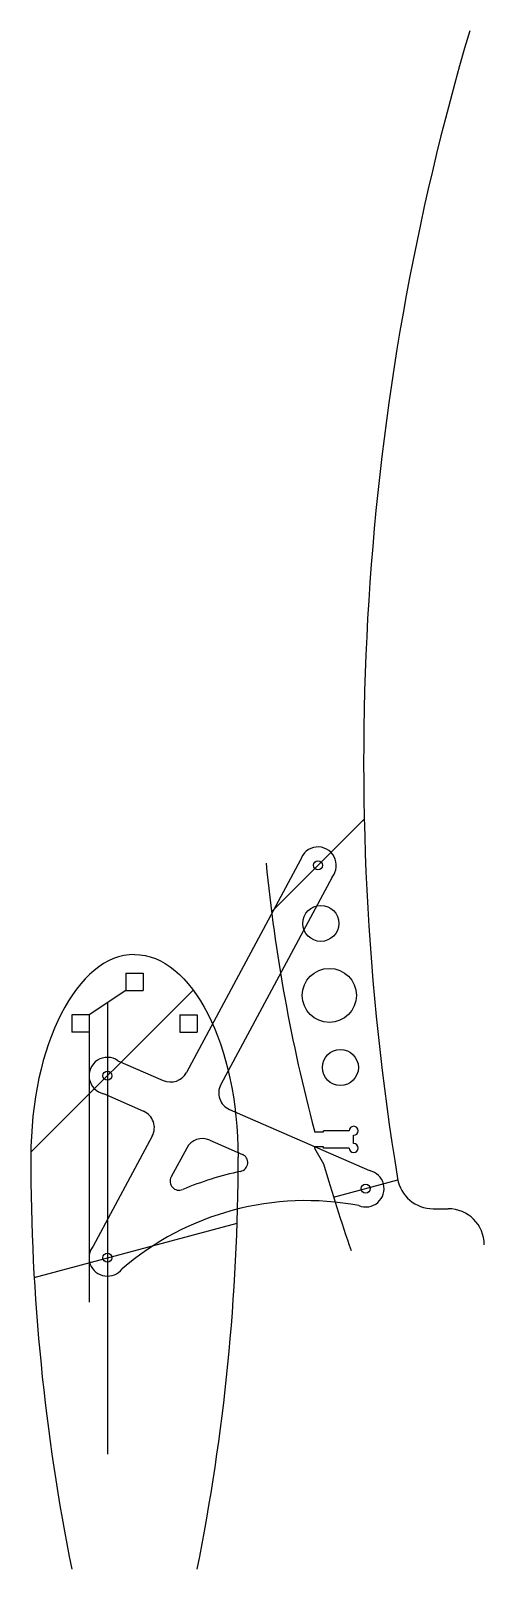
# Model space of a CAD drawing. Header units: inches. Extents: x -122 to 239, y -42 to 133.
# Drawn here: x 0.24 to 6.53, y -41.84 to -20.48 of the extents above; entities that cross this region are included whole.
import ezdxf

# ---------------------------------------------------------------- set-up
doc = ezdxf.new("R2010")
doc.units = ezdxf.units.IN
doc.header["$MEASUREMENT"] = 0

# ---------------------------------------------------------------- blocks, each defined once
blk = doc.blocks.new('Brace')
at = {"color": 240, "true_color": 0xed1f24}
for p, q in [((-0.739, 3.88), (-2.32, 0.93)), ((-0.299, 3.643), (-1.842, 0.764)), ((-3.27, 1.094), (-2.641, 0.819)), ((-3.47, 0.636), (-2.914, 0.393)), ((-1.722, 0.417), (0.222, -0.433)), ((-2.794, 0.046), (-3.612, -1.48)), ((-2.316, -0.12), (-2.531, -0.52)), ((-1.995, -0.009), (-1.543, -0.207))]:
    blk.add_line(p, q, dxfattribs=at)
for centre in [(-0.495, 3.806), (-3.416, 0.885), (0.168, -0.682), (-3.416, -1.642)]:
    blk.add_circle(centre, 0.0625, dxfattribs=at)
for centre, radius, start, end in [((-0.495, 3.806), 0.255, 320.4429, 163.1726), ((-3.416, 0.885), 0.255, 55.008, 257.7378), ((-2.541, 1.048), 0.25, 246.3729, 331.8077), ((-1.622, 0.646), 0.25, 151.8077, 246.3729), ((-3.015, 0.164), 0.25, 331.8077, 66.3729), ((-2.096, -0.238), 0.25, 66.3729, 151.8077), ((-1.594, -0.321), 0.125, 281.8759, 66.3729), ((-2.421, -0.58), 0.125, 151.8077, 292.8401), ((-0.66, -4.759), 4.41, 101.8759, 112.8401), ((0.168, -0.682), 0.255, 247.5035, 77.7378), ((-0.66, -4.759), 3.91, 79.2309, 130.7691), ((-3.416, -1.642), 0.255, 140.4429, 322.4965)]:
    blk.add_arc(centre, radius, start, end, dxfattribs=at)

msp = doc.modelspace()

# ---------------------------------------------------------------- linework, layer by layer
for p, q in [((3.575, -32.71), (4.864, -31.422)), ((1.554, -33.563), (1.794, -33.563)), ((1.554, -33.563), (1.554, -33.803)), ((1.794, -33.563), (1.794, -33.803)), ((0.236, -36.049), (2.488, -33.797)), ((1.554, -33.803), (1.044, -34.141)), ((1.554, -33.803), (1.794, -33.803)), ((1.044, -34.141), (0.804, -34.141)), ((0.804, -34.141), (0.804, -34.381)), ((1.044, -34.141), (1.044, -34.381)), ((1.299, -33.972), (1.299, -40.24)), ((2.304, -34.141), (2.544, -34.141)), ((2.304, -34.141), (2.304, -34.381)), ((2.544, -34.141), (2.544, -34.381)), ((1.044, -34.381), (0.804, -34.381)), ((1.044, -34.381), (1.044, -38.129)), ((2.304, -34.381), (2.544, -34.381)), ((4.171, -35.752), (4.171, -35.767)), ((4.171, -35.767), (4.296, -35.767)), ((4.296, -35.767), (4.296, -35.752)), ((4.652, -35.752), (4.296, -35.752)), ((4.715, -35.929), (4.715, -35.814)), ((4.296, -35.976), (4.171, -35.976)), ((4.171, -35.976), (4.171, -35.992)), ((4.171, -35.992), (4.298, -36.212)), ((4.296, -35.992), (4.296, -35.976)), ((4.652, -35.992), (4.296, -35.992)), ((4.436, -36.673), (5.329, -36.434)), ((5.819, -36.834), (6.027, -36.834)), ((0.284, -37.786), (3.098, -37.032))]:
    msp.add_line(p, q)
for centre, radius in [((4.261, -32.872), 0.25), ((4.378, -33.872), 0.375), ((4.531, -34.872), 0.25)]:
    msp.add_circle(centre, radius)
for centre, radius, start, end in [((40.62, -30.633), 35.766, 163.5082, 189.3033), ((26.775, -29.745), 23.388, 185.6242, 194.8812), ((4.715, -35.752), 0.0625, 270, 180), ((4.715, -35.992), 0.0625, 180, 90), ((29.337, -36.116), 29.102, 180, 191.3413), ((-25.989, -36.116), 29.102, 348.6587, 0), ((26.775, -29.745), 23.388, 196.0527, 199.1456), ((5.819, -36.334), 0.5, 189.3033, 270), ((6.027, -37.334), 0.5, 0, 90)]:
    msp.add_arc(centre, radius, start, end)
msp.add_ellipse((1.674, -36.116), major_axis=(0, -2.812), ratio=0.511383, start_param=3.141593, end_param=4.712389)
at = {"extrusion": (0, 0, -1)}
msp.add_ellipse((1.674, -36.116), major_axis=(0, -2.812), ratio=0.511383, start_param=3.141593, end_param=4.712389, dxfattribs=at)

# ---------------------------------------------------------------- block references
msp.add_blockref('Brace', (4.715, -35.872))

doc.saveas('drawing.dxf')
